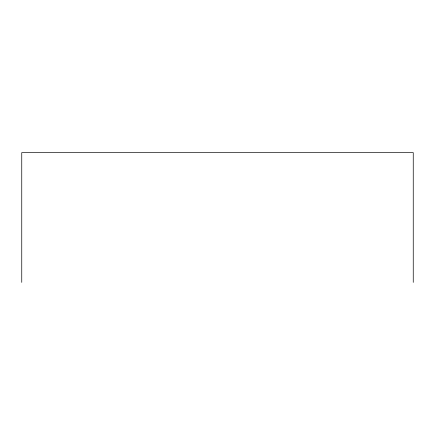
<?xml version="1.0" encoding="UTF-8"?>
<svg xmlns="http://www.w3.org/2000/svg" width="435" height="435" viewBox="0 0 435 435"><rect width="100%" height="100%" fill="white"/><g stroke="black" fill="none" stroke-linecap="round" stroke-linejoin="round"><path stroke-width="0.65" d="M413.25 282.375L413.25 152.625L21.75 152.625L21.75 282.375"/></g></svg>
